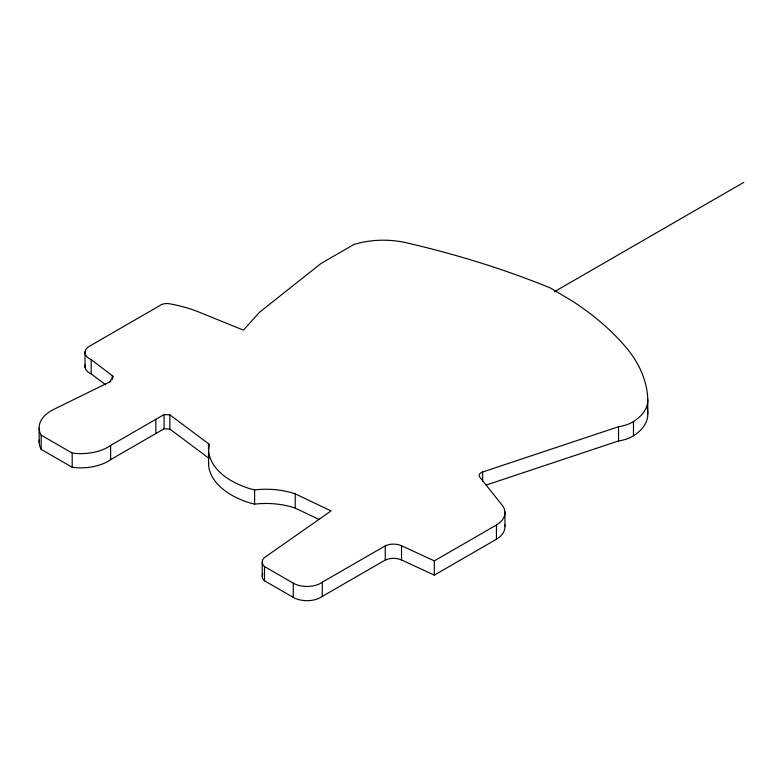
<?xml version="1.0" encoding="UTF-8"?>
<svg xmlns="http://www.w3.org/2000/svg" width="783" height="783" viewBox="0 0 783 783"><rect width="100%" height="100%" fill="white"/><g stroke="black" fill="none" stroke-linecap="round" stroke-linejoin="round"><path stroke-width="1.17" d="M91.161 359.603L112.909 376.163L113.359 376.76L109.786 381.752L110.765 381.419L53.87 409.343A41.802 24.136 0 0 0 41.176 435.162L72.202 453.073A38.494 22.227 0 0 0 110.648 445.41L164.068 414.569L169.852 414.833L208.924 444.049A78.594 45.375 0 0 0 250.168 488.788L254.602 489.913A57.267 33.062 0 0 1 295.211 493.858L331.072 510.937L264.537 557.525A14.554 8.407 0 0 0 262.501 563.623L262.814 564.396A14.554 8.407 0 0 0 264.507 566.559L293.273 583.169A19.438 11.226 0 0 0 322.273 582.19L385.236 545.839A12.89 7.438 0 0 1 401.532 545.741L434.32 560.873L496.442 525.011A31.144 17.98 0 0 0 502.109 505.152L480.263 477.718A7.027 4.062 0 0 1 482.651 471.992L618.541 426.725A30.322 17.51 0 0 0 633.486 421.538A55.035 31.77 0 0 0 647.786 399.555A215.795 124.585 0 0 0 626.028 347.368A354.454 204.647 0 0 0 572.618 301.24L550.234 287.929A694.364 400.886 0 0 0 406.142 242.73A61.74 35.646 0 0 0 353.936 244.482L321.059 263.46L259.476 312.27L243.425 330.142L200.673 312.769A107.281 61.935 0 0 0 169.49 303.765A8.946 5.168 0 0 0 159.331 305.889L89.487 346.213A15.366 8.867 0 0 0 91.161 359.603L91.161 373.834L105.568 384.747M39.277 440.026A41.802 24.136 0 0 0 41.176 449.393L72.202 467.304A38.494 22.227 0 0 0 110.648 459.641L164.068 428.8L169.852 429.064L208.924 458.28M554.335 291.746L743.85 182.331M262.834 573.919A14.554 8.407 0 0 0 262.501 577.854L262.814 578.627A14.554 8.407 0 0 0 264.507 580.79L293.273 597.4A19.438 11.226 0 0 0 322.273 596.421L385.236 560.07A12.89 7.438 0 0 1 401.532 559.972L434.32 575.104L496.442 539.242A31.144 17.98 0 0 0 504.673 524.493M486.106 485.078L618.541 440.956A30.322 17.51 0 0 0 633.486 435.769A55.035 31.77 0 0 0 647.786 413.786L647.786 399.555M319.121 519.472L295.211 508.098A57.267 33.062 0 0 0 254.602 504.144L250.168 503.019A78.594 45.375 0 0 1 208.503 462.753M633.486 421.538L633.486 435.769M618.541 426.725L618.541 440.956M504.937 512.033L504.937 526.264M496.442 525.011L496.442 539.242M482.651 471.992L482.651 481.486M434.32 560.873L434.32 575.104M401.532 545.741L401.532 559.972M385.236 545.839L385.236 560.07M322.273 582.19L322.273 596.421M295.211 493.858L295.211 508.098M293.273 583.169L293.273 597.4M264.507 566.559L264.507 580.79M262.246 562.037L262.246 576.278M254.602 489.913L254.602 504.144M208.924 444.049L208.924 448.786M208.581 450.754L208.581 464.994M169.852 414.833L169.852 429.064M164.068 414.569L164.068 428.8M155.846 419.316L155.846 433.547M112.292 375.615L112.292 379.168M110.648 445.41L110.648 459.641M85.024 351.861L85.024 367.364M72.202 453.073L72.202 467.304M41.176 435.162L41.176 449.393M39.15 428.164L39.15 442.405M91.161 373.834A15.366 8.867 0 0 1 85.337 364.839M647.247 407.033A215.795 124.585 0 0 1 647.786 413.786"/></g></svg>
